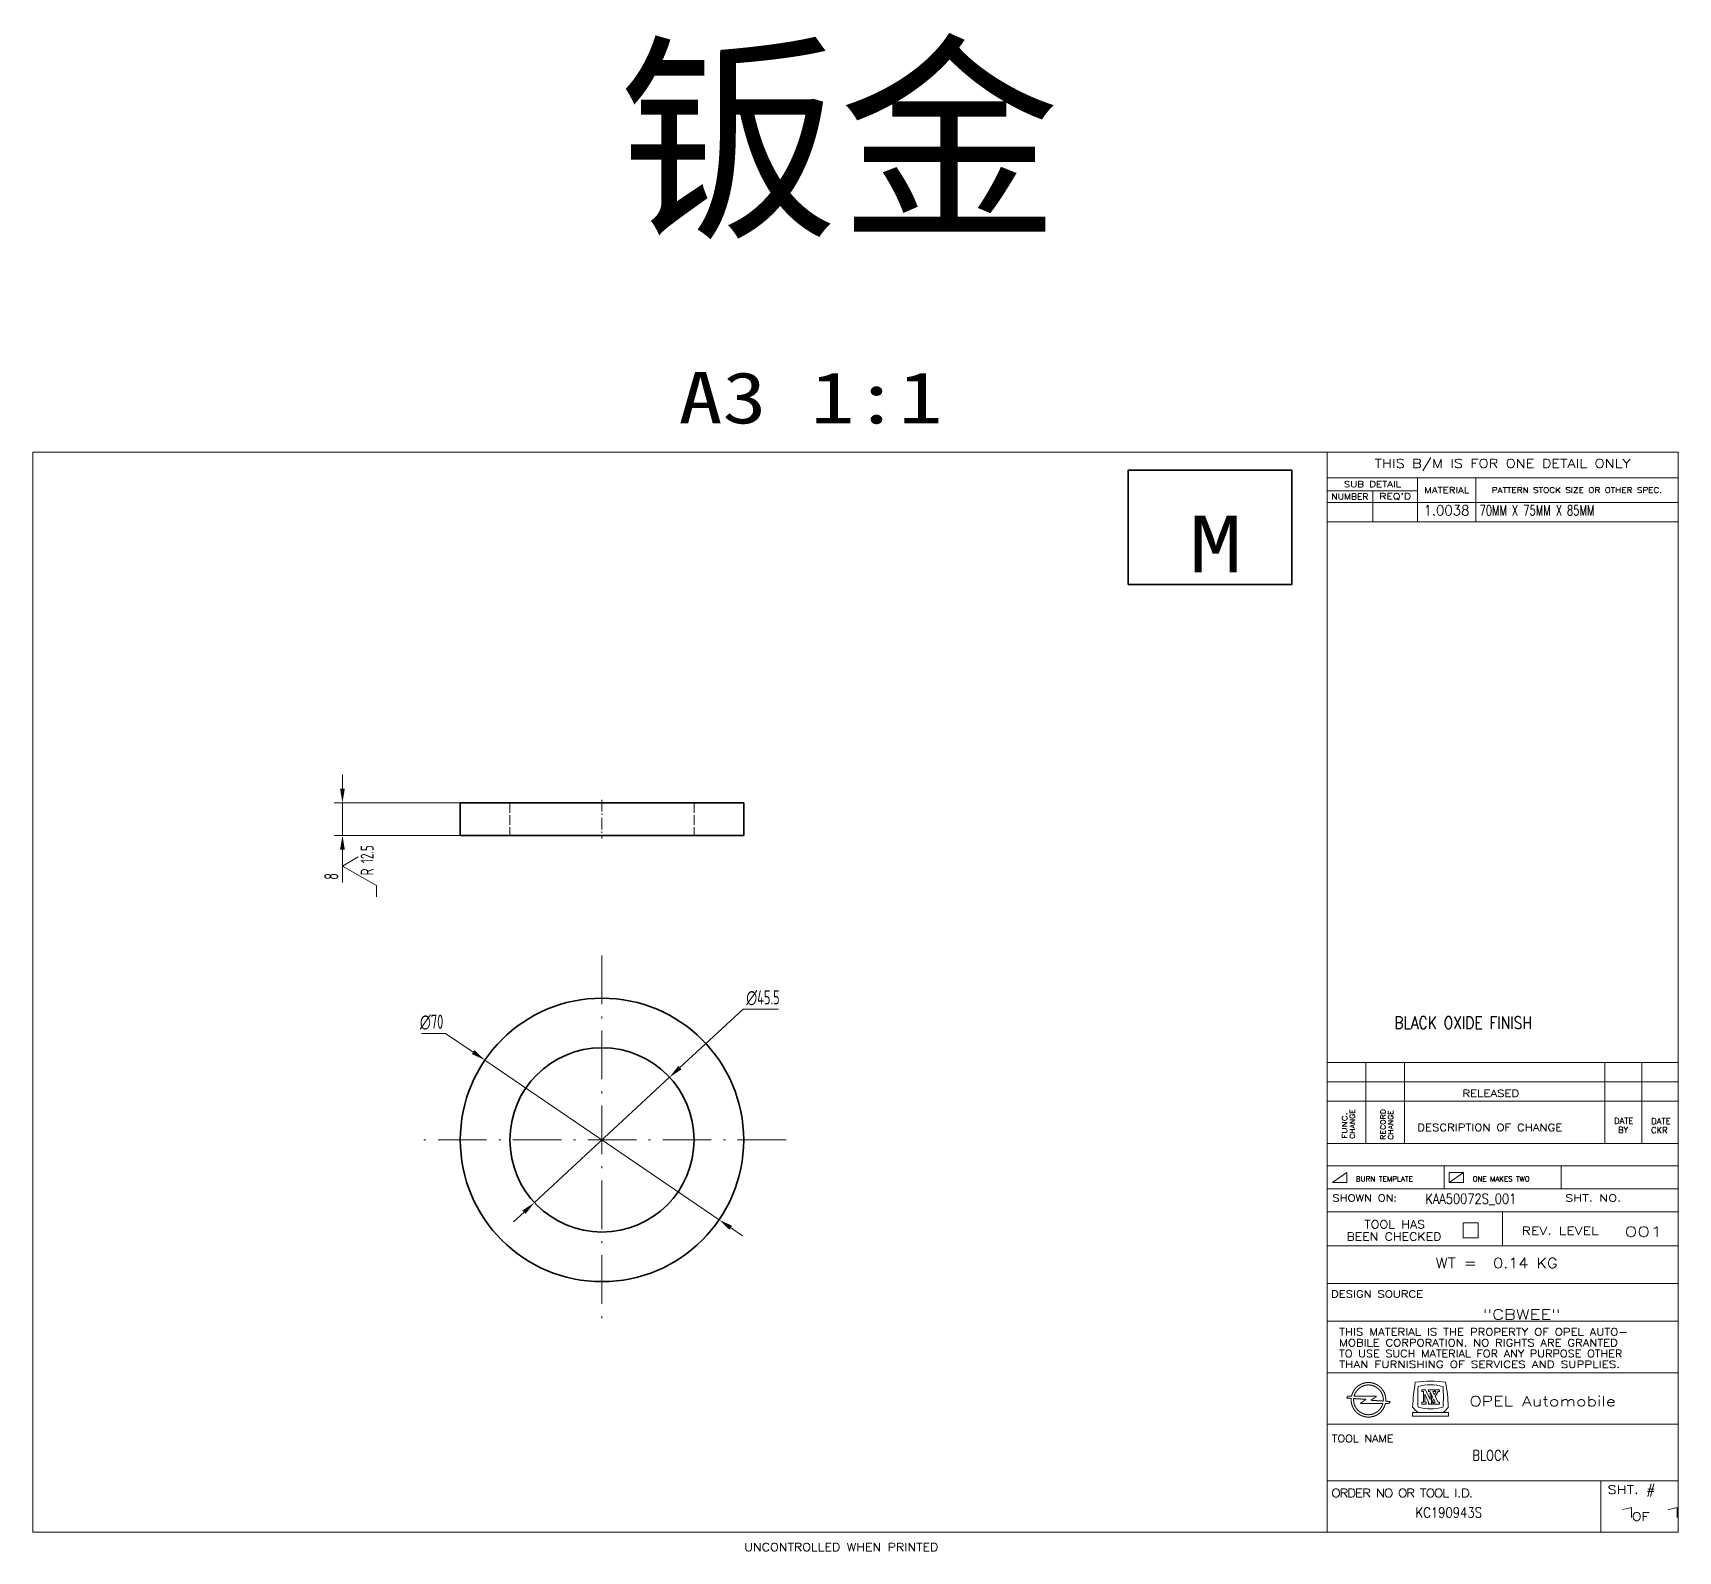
# Model space of a CAD drawing. Header units: inches. Extents: x 8574 to 12968, y 11160 to 11554.
# Drawn here: x 12561.4 to 12967.8, y 11161.5 to 11536.3 of the extents above; entities that cross this region are included whole.
import ezdxf

# ---------------------------------------------------------------- set-up
doc = ezdxf.new("R2010")
doc.units = ezdxf.units.IN
doc.header["$MEASUREMENT"] = 0
for name, pattern in [('AM_ISO02W050', [7.5, 6, -1.5]), ('AM_ISO08W050', [18, 12, -1.5, 3, -1.5]), ('DASHDOT', [18.5, 12, -3, 0.5, -3]), ('DASHED', [15, 12, -3])]:
    doc.linetypes.add(name, pattern=pattern)
for name, color, linetype, lineweight in [('123', 1, 'Continuous', 18), ('AM_7', 4, 'AM_ISO08W050', 25), ('AM_HID', 7, 'AM_ISO02W050', 25), ('AM_VIS', 1, 'Continuous', 50), ('尺寸', 3, 'Continuous', 20), ('文字', 3, 'Continuous', 25), ('标注', 3, 'Continuous', 20)]:
    doc.layers.add(name, color=color, linetype=linetype, lineweight=lineweight)
doc.layers.add('254', color=7, linetype='Continuous', true_color=0xffffff)
doc.styles.add('blockfont', font='simplex.shx')
doc.styles.add('hztxt', font='ISOCP.SHX', dxfattribs={"width": 0.707, "bigfont": 'hztxt.shx'})
doc.styles.add('leroy', font='simplex.shx')
doc.dimstyles.new('cbwee1-1$0', dxfattribs={"dimtxt": 3.5, "dimasz": 3.5, "dimexe": 2, "dimexo": 0, "dimgap": 1, "dimtad": 1, "dimdsep": 46, "dimtxsty": 'hztxt', "dimcen": 0, "dimclrd": 256, "dimclre": 256, "dimclrt": 256, "dimazin": 2, "dimtp": 0.1, "dimtm": 0.1, "dimtfac": 0.71, "dimtmove": 0, "dimatfit": 3, "dimfxl": 0, "dimlwd": 20, "dimlwe": 20, "dimarcsym": 0})
doc.dimstyles.new('cbwee1-1$3', dxfattribs={"dimtxt": 3.5, "dimasz": 3.5, "dimexe": 2, "dimexo": 0, "dimgap": 1, "dimtad": 1, "dimtih": 1, "dimtoh": 1, "dimdsep": 46, "dimtxsty": 'hztxt', "dimcen": 0, "dimclrd": 256, "dimclre": 256, "dimclrt": 256, "dimazin": 2, "dimtp": 0.1, "dimtm": 0.1, "dimtfac": 0.71, "dimtmove": 0, "dimatfit": 3, "dimfxl": 0, "dimlwd": 20, "dimlwe": 20, "dimarcsym": 0})

# ---------------------------------------------------------------- blocks, each defined once
blk = doc.blocks.new('sfsdt4654yuej')
at = {"layer": '254', "color": 4, "linetype": 'Continuous', "lineweight": 13, "char_height": 1.7747, "attachment_point": 7, "line_spacing_factor": 0.903614, "style": 'blockfont'}
for s, insert in [('\\W1.1929;THIS MATERIAL IS THE PROPERTY OF OPEL AUTO-', (6070.56, 3525.15)), ('\\W1.1861;MOBILE CORPORATION. NO RIGHTS ARE GRANTED', (6070.56, 3522.47)), ('\\W1.1469;TO USE SUCH MATERIAL FOR ANY PURPOSE OTHER', (6070.56, 3519.81)), ('\\W1.2217;THAN FURNISHING OF SERVICES AND SUPPLIES.', (6070.56, 3517.13))]:
    blk.add_mtext(s, dxfattribs=dict(at, insert=insert))
blk = doc.blocks.new('qewe345467juynj')
at = {"layer": '254', "color": 4, "linetype": 'Continuous', "lineweight": 13}
for p, q in [((6091.03, 3511.72), (6091.92, 3511.72)), ((6091.03, 3511.72), (6091.03, 3511.28)), ((6091.03, 3511.28), (6091.39, 3511.28)), ((6091.39, 3508.66), (6091.39, 3511.28)), ((6091.92, 3511.72), (6093.01, 3509.31)), ((6092.65, 3511.72), (6094.01, 3511.72)), ((6092.65, 3511.72), (6092.65, 3511.28)), ((6092.65, 3511.28), (6092.99, 3511.28)), ((6092.99, 3511.28), (6093.38, 3510.54)), ((6093.01, 3509.31), (6093.01, 3511.24)), ((6093.72, 3511.2), (6093.72, 3511.28)), ((6093.72, 3511.28), (6094.01, 3511.28)), ((6093.72, 3511.2), (6094.08, 3510.53)), ((6094.01, 3511.72), (6094.01, 3511.28)), ((6094.46, 3511.2), (6094.08, 3510.53)), ((6094.18, 3511.72), (6094.18, 3511.28)), ((6094.18, 3511.72), (6095.34, 3511.72)), ((6094.18, 3511.28), (6094.46, 3511.28)), ((6095, 3511.28), (6094.31, 3510.09)), ((6094.46, 3511.2), (6094.46, 3511.28)), ((6095, 3511.28), (6095.34, 3511.28)), ((6095.34, 3511.72), (6095.34, 3511.28)), ((6091.39, 3508.66), (6091.03, 3508.66)), ((6091.03, 3508.66), (6091.03, 3508.22)), ((6091.03, 3508.22), (6092.1, 3508.22)), ((6091.73, 3510.67), (6092.65, 3508.65)), ((6091.73, 3508.66), (6091.73, 3510.67)), ((6092.1, 3508.66), (6091.73, 3508.66)), ((6092.1, 3508.22), (6092.1, 3508.66)), ((6092.65, 3508.65), (6092.84, 3508.22)), ((6092.65, 3508.65), (6092.65, 3508.22)), ((6092.65, 3508.22), (6093.81, 3508.22)), ((6092.84, 3508.22), (6093.38, 3508.22)), ((6093.38, 3510.54), (6093.72, 3509.89)), ((6093.38, 3509.29), (6093.38, 3510.54)), ((6093.72, 3509.89), (6093.38, 3509.29)), ((6093.38, 3508.22), (6093.38, 3509.29)), ((6093.95, 3509.46), (6093.53, 3508.74)), ((6093.53, 3508.66), (6093.53, 3508.74)), ((6093.53, 3508.66), (6093.81, 3508.66)), ((6093.81, 3508.66), (6093.81, 3508.22)), ((6093.95, 3509.46), (6094.32, 3508.75)), ((6094.01, 3508.66), (6094.01, 3508.22)), ((6094.01, 3508.66), (6094.32, 3508.66)), ((6094.01, 3508.22), (6095.34, 3508.22)), ((6094.31, 3510.09), (6095.06, 3508.66)), ((6094.32, 3508.66), (6094.32, 3508.75)), ((6095.06, 3508.66), (6095.34, 3508.66)), ((6095.34, 3508.66), (6095.34, 3508.22)), ((6088.72, 3505.25), (6088.72, 3506.16)), ((6088.72, 3506.16), (6097.54, 3506.16)), ((6088.72, 3505.25), (6097.54, 3505.25)), ((6097.54, 3505.25), (6097.54, 3506.16))]:
    blk.add_line(p, q, dxfattribs=at)
for centre, major_axis, start_param, end_param in [((6121.66, 3505.16), (0, 40.74), 1.362215, 1.513648), ((6093.13, 3473.45), (0, 40.41), 6.168449, 6.397922), ((6115.47, 3510.01), (0, 31.49), 1.490581, 1.651011), ((6093.13, 3496.19), (0, 16.78), 6.054099, 6.512271), ((6071.61, 3510.01), (0, 30.49), 4.629531, 4.795247), ((6065.45, 3505.3), (0, 39.67), 4.767492, 4.923017), ((6092.1, 3510.95), (0, 5.42), 2.26349, 2.654149), ((6093.13, 3523.73), (0, 16.69), 2.911206, 3.37198), ((6094.21, 3510.87), (0, 5.33), 3.625513, 4.023219)]:
    blk.add_ellipse(centre, major_axis=major_axis, ratio=0.81, start_param=start_param, end_param=end_param, dxfattribs=at)
for points, knots in [([(6073.67, 3510.35), (6073.74, 3510.58), (6073.82, 3510.81), (6073.92, 3511.05), (6074.05, 3511.3), (6074.19, 3511.53), (6074.34, 3511.76), (6074.5, 3511.97), (6074.67, 3512.17)], [0, 0, 0.111378, 0.230664, 0.355972, 0.485263, 0.616424, 0.747323, 0.875856, 1, 1]), ([(6076.67, 3512.76), (6076.38, 3512.64), (6076.09, 3512.5), (6075.82, 3512.34), (6075.56, 3512.15), (6075.32, 3511.95), (6075.09, 3511.72), (6074.89, 3511.48), (6074.71, 3511.23), (6074.56, 3510.96)], [0, 0, 0.11099, 0.222376, 0.334052, 0.445852, 0.557577, 0.669022, 0.779997, 0.890351, 1, 1]), ([(6074.67, 3512.17), (6074.92, 3512.41), (6075.17, 3512.63), (6075.45, 3512.83), (6075.73, 3513), (6076.02, 3513.15), (6076.32, 3513.28), (6076.63, 3513.38), (6076.95, 3513.45), (6077.27, 3513.51), (6077.6, 3513.54), (6077.93, 3513.54), (6078.26, 3513.52), (6078.59, 3513.47), (6078.92, 3513.39), (6079.25, 3513.29)], [0, 0, 0.068755, 0.136595, 0.203684, 0.270176, 0.336212, 0.401927, 0.46745, 0.532903, 0.598412, 0.6641, 0.730096, 0.796536, 0.863562, 0.931328, 1, 1]), ([(6078.75, 3512.81), (6078.46, 3512.88), (6078.16, 3512.92), (6077.85, 3512.94), (6077.55, 3512.93), (6077.25, 3512.9), (6076.96, 3512.84), (6076.67, 3512.76)], [0, 0, 0.143949, 0.287722, 0.431217, 0.574309, 0.716867, 0.858784, 1, 1]), ([(6081.31, 3510.37), (6081.2, 3510.66), (6081.07, 3510.93), (6080.92, 3511.2), (6080.75, 3511.45), (6080.55, 3511.69), (6080.34, 3511.91), (6080.1, 3512.11), (6079.86, 3512.3), (6079.6, 3512.46), (6079.33, 3512.6), (6079.04, 3512.72), (6078.75, 3512.81)], [0, 0, 0.082426, 0.165172, 0.248273, 0.331704, 0.415396, 0.499247, 0.583142, 0.666965, 0.750615, 0.834015, 0.917134, 1, 1]), ([(6079.25, 3513.29), (6079.54, 3513.17), (6079.83, 3513.03), (6080.11, 3512.87), (6080.37, 3512.68), (6080.62, 3512.48), (6080.86, 3512.26), (6081.07, 3512.02), (6081.27, 3511.76), (6081.45, 3511.5), (6081.61, 3511.22), (6081.75, 3510.93), (6081.86, 3510.62)], [0, 0, 0.08295, 0.16603, 0.24927, 0.332668, 0.416191, 0.499787, 0.583395, 0.666954, 0.750414, 0.833739, 0.916924, 1, 1]), ([(6072.88, 3509.66), (6072.75, 3509.66), (6072.65, 3509.67), (6072.57, 3509.68), (6072.52, 3509.7), (6072.49, 3509.71), (6072.47, 3509.74), (6072.48, 3509.78), (6072.5, 3509.82), (6072.53, 3509.88), (6072.58, 3509.95)], [0, 0, 0.191055, 0.343107, 0.459006, 0.542332, 0.59915, 0.643151, 0.695954, 0.770642, 0.871504, 1, 1]), ([(6072.58, 3509.95), (6072.63, 3510.01), (6072.67, 3510.07), (6072.71, 3510.12), (6072.74, 3510.15), (6072.76, 3510.17)], [0, 0, 0.269143, 0.520022, 0.73619, 0.901343, 1, 1]), ([(6072.76, 3510.17), (6072.79, 3510.18), (6072.85, 3510.18), (6072.92, 3510.19), (6073.01, 3510.19), (6073.11, 3510.19), (6073.23, 3510.2)], [0, 0, 0.061091, 0.176811, 0.338125, 0.535506, 0.759343, 1, 1]), ([(6073.39, 3509.62), (6073.34, 3509.63), (6073.27, 3509.63), (6073.18, 3509.64), (6073.08, 3509.65), (6072.98, 3509.65), (6072.88, 3509.66)], [0, 0, 0.099968, 0.239556, 0.409066, 0.598787, 0.799003, 1, 1]), ([(6073.23, 3510.2), (6073.64, 3510.2), (6073.67, 3510.35)], [0, 0, 0.716642, 1, 1]), ([(6073.39, 3509.62), (6073.53, 3509.61), (6073.54, 3509.13)], [0, 0, 0.230846, 1, 1]), ([(6073.62, 3508.4), (6073.59, 3508.54), (6073.57, 3508.71), (6073.56, 3508.91), (6073.54, 3509.13)], [0, 0, 0.196985, 0.426021, 0.692099, 1, 1]), ([(6077.46, 3505), (6077.11, 3505.05), (6076.77, 3505.12), (6076.44, 3505.22), (6076.12, 3505.34), (6075.81, 3505.49), (6075.52, 3505.66), (6075.25, 3505.85), (6074.98, 3506.06), (6074.74, 3506.29), (6074.52, 3506.55), (6074.31, 3506.82), (6074.13, 3507.1), (6073.96, 3507.41), (6073.82, 3507.72), (6073.71, 3508.06), (6073.62, 3508.4)], [0, 0, 0.064169, 0.127503, 0.190172, 0.252329, 0.314107, 0.37563, 0.437008, 0.498344, 0.559738, 0.621286, 0.68309, 0.745255, 0.807895, 0.871136, 0.935119, 1, 1]), ([(6074.15, 3509.57), (6074.14, 3509.55), (6074.14, 3509.51), (6074.14, 3509.45), (6074.14, 3509.37), (6074.14, 3509.28), (6074.14, 3509.19), (6074.15, 3509.09), (6074.15, 3508.99), (6074.16, 3508.89), (6074.17, 3508.8), (6074.18, 3508.72), (6074.19, 3508.65)], [0, 0, 0.022134, 0.067885, 0.133978, 0.21659, 0.311809, 0.415695, 0.5243, 0.633672, 0.739861, 0.838926, 0.926936, 1, 1]), ([(6077.15, 3509.39), (6077.13, 3509.39), (6077.07, 3509.39), (6077, 3509.4), (6076.9, 3509.41), (6076.79, 3509.41), (6076.66, 3509.42), (6076.52, 3509.43), (6076.21, 3509.45), (6075.87, 3509.47), (6075.52, 3509.49), (6075.17, 3509.51), (6074.85, 3509.53), (6074.71, 3509.54), (6074.57, 3509.55), (6074.45, 3509.55), (6074.35, 3509.56), (6074.27, 3509.56), (6074.2, 3509.57), (6074.16, 3509.57), (6074.15, 3509.57)], [0, 0, 0.009598, 0.027188, 0.052061, 0.083504, 0.120807, 0.163256, 0.210138, 0.314356, 0.42776, 0.544649, 0.659324, 0.766085, 0.814716, 0.85923, 0.898916, 0.933061, 0.960953, 0.981879, 0.995129, 1, 1]), ([(6074.19, 3508.65), (6074.25, 3508.37), (6074.33, 3508.09), (6074.44, 3507.81), (6074.57, 3507.55), (6074.72, 3507.3), (6074.89, 3507.05), (6075.07, 3506.83), (6075.27, 3506.62), (6075.49, 3506.43)], [0, 0, 0.11021, 0.221366, 0.33321, 0.445425, 0.557661, 0.669558, 0.780773, 0.890999, 1, 1]), ([(6074.27, 3510.27), (6074.26, 3510.2), (6076.99, 3510.19)], [0, 0, 0.027534, 1, 1]), ([(6074.56, 3510.96), (6074.49, 3510.83), (6074.44, 3510.7), (6074.38, 3510.58), (6074.34, 3510.46), (6074.3, 3510.36), (6074.27, 3510.27)], [0, 0, 0.18649, 0.374795, 0.557596, 0.727567, 0.877421, 1, 1]), ([(6075.87, 3508.4), (6075.88, 3508.41), (6075.9, 3508.44), (6075.93, 3508.47), (6075.99, 3508.52), (6076.06, 3508.57), (6076.15, 3508.64), (6076.26, 3508.72), (6076.39, 3508.81), (6076.54, 3508.91)], [0, 0, 0.019146, 0.057134, 0.116724, 0.199396, 0.306377, 0.438817, 0.597835, 0.784531, 1, 1]), ([(6078.62, 3508.34), (6077.99, 3508.35), (6077.46, 3508.35), (6077.03, 3508.35), (6076.84, 3508.35), (6076.68, 3508.35), (6076.54, 3508.35), (6076.41, 3508.36), (6076.3, 3508.36), (6076.21, 3508.36), (6076.13, 3508.36), (6076.06, 3508.36), (6076.01, 3508.37), (6075.97, 3508.37), (6075.93, 3508.37), (6075.91, 3508.38), (6075.89, 3508.38), (6075.88, 3508.39), (6075.87, 3508.39), (6075.87, 3508.4)], [0, 0, 0.229373, 0.42074, 0.577523, 0.644015, 0.703144, 0.755338, 0.801026, 0.840635, 0.874594, 0.903333, 0.92728, 0.946867, 0.962526, 0.974697, 0.983822, 0.990363, 0.994821, 0.997785, 1, 1]), ([(6076.54, 3508.91), (6076.7, 3509.02), (6076.83, 3509.12), (6076.94, 3509.2), (6077.03, 3509.27), (6077.1, 3509.32), (6077.14, 3509.35), (6077.16, 3509.38), (6077.15, 3509.39)], [0, 0, 0.249101, 0.460974, 0.636325, 0.775874, 0.880374, 0.950669, 0.988029, 1, 1]), ([(6076.99, 3510.19), (6077.62, 3510.19), (6078.14, 3510.19), (6078.57, 3510.18), (6078.75, 3510.18), (6078.91, 3510.18), (6079.05, 3510.18), (6079.18, 3510.18), (6079.29, 3510.18), (6079.38, 3510.18), (6079.46, 3510.17), (6079.53, 3510.17), (6079.58, 3510.17), (6079.63, 3510.17), (6079.66, 3510.16), (6079.69, 3510.16), (6079.71, 3510.15), (6079.72, 3510.15), (6079.73, 3510.14), (6079.73, 3510.14), (6079.74, 3510.13), (6079.74, 3510.13)], [0, 0, 0.22615, 0.415033, 0.570013, 0.635842, 0.694457, 0.74628, 0.791731, 0.831231, 0.865202, 0.894065, 0.918244, 0.938161, 0.954242, 0.966916, 0.976619, 0.983799, 0.988929, 0.992535, 0.995218, 0.99758, 1, 1]), ([(6078.33, 3505.63), (6078.64, 3505.69), (6078.94, 3505.78), (6079.23, 3505.89), (6079.51, 3506.03), (6079.78, 3506.18), (6080.03, 3506.36), (6080.27, 3506.56), (6080.49, 3506.78), (6080.69, 3507.01), (6080.87, 3507.26), (6081.03, 3507.52), (6081.17, 3507.8), (6081.29, 3508.09)], [0, 0, 0.077903, 0.15537, 0.232531, 0.309478, 0.386275, 0.462964, 0.539574, 0.616133, 0.692673, 0.769241, 0.84591, 0.922782, 1, 1]), ([(6079.07, 3509.61), (6078.93, 3509.52), (6078.81, 3509.43), (6078.71, 3509.36), (6078.63, 3509.31), (6078.57, 3509.26), (6078.52, 3509.23), (6078.49, 3509.2), (6078.47, 3509.18), (6078.46, 3509.17), (6078.46, 3509.16), (6078.47, 3509.15), (6078.49, 3509.15), (6078.51, 3509.15)], [0, 0, 0.209815, 0.387203, 0.53455, 0.654247, 0.74869, 0.820301, 0.871555, 0.90509, 0.924167, 0.935232, 0.949789, 0.971663, 1, 1]), ([(6078.51, 3509.15), (6078.54, 3509.14), (6078.6, 3509.14), (6078.8, 3509.13), (6079.08, 3509.11), (6079.42, 3509.09), (6079.82, 3509.06), (6080.02, 3509.05)], [0, 0, 0.02091, 0.060553, 0.189727, 0.3749, 0.603451, 0.862758, 1, 1]), ([(6081.35, 3508.32), (6081.34, 3508.32), (6081.3, 3508.32), (6081.23, 3508.32), (6081.14, 3508.32), (6081.02, 3508.33), (6080.88, 3508.33), (6080.73, 3508.33), (6080.55, 3508.33), (6080.35, 3508.34), (6080.14, 3508.34), (6079.92, 3508.34), (6079.43, 3508.34), (6078.9, 3508.34), (6078.62, 3508.34)], [0, 0, 0.005258, 0.020502, 0.045257, 0.079015, 0.121264, 0.171495, 0.229194, 0.293848, 0.364947, 0.441976, 0.524423, 0.703524, 0.898148, 1, 1]), ([(6079.74, 3510.13), (6079.74, 3510.11), (6079.72, 3510.09), (6079.7, 3510.06), (6079.66, 3510.03), (6079.61, 3509.99), (6079.54, 3509.94), (6079.45, 3509.88), (6079.35, 3509.8), (6079.22, 3509.71), (6079.07, 3509.61)], [0, 0, 0.018365, 0.046816, 0.089459, 0.149197, 0.228535, 0.329827, 0.455365, 0.607411, 0.78821, 1, 1]), ([(6081.92, 3508.09), (6081.8, 3507.75), (6081.66, 3507.43), (6081.5, 3507.11), (6081.31, 3506.82), (6081.09, 3506.54), (6080.86, 3506.28), (6080.6, 3506.03), (6080.32, 3505.81), (6080.03, 3505.61), (6079.72, 3505.44)], [0, 0, 0.10035, 0.200408, 0.300289, 0.400076, 0.499828, 0.599595, 0.699424, 0.799376, 0.89953, 1, 1]), ([(6080.02, 3509.05), (6080.21, 3509.03), (6080.57, 3509.01), (6080.88, 3508.99), (6081.14, 3508.97), (6081.32, 3508.96), (6081.39, 3508.96), (6081.43, 3508.95), (6081.44, 3508.95)], [0, 0, 0.133506, 0.384088, 0.604663, 0.785508, 0.9169, 0.961013, 0.989119, 1, 1]), ([(6081.29, 3508.09), (6081.31, 3508.17), (6081.33, 3508.24), (6081.35, 3508.29), (6081.35, 3508.32)], [0, 0, 0.35945, 0.667691, 0.892031, 1, 1]), ([(6081.48, 3509.07), (6081.49, 3509.18), (6081.49, 3509.3), (6081.48, 3509.44), (6081.47, 3509.59), (6081.45, 3509.75), (6081.42, 3509.91), (6081.39, 3510.07), (6081.35, 3510.23), (6081.31, 3510.37)], [0, 0, 0.077068, 0.169919, 0.275614, 0.391015, 0.512892, 0.637985, 0.763026, 0.884765, 1, 1]), ([(6081.44, 3508.95), (6081.45, 3508.96), (6081.46, 3508.99), (6081.47, 3509.03), (6081.48, 3509.07)], [0, 0, 0.095053, 0.309113, 0.62069, 1, 1]), ([(6081.86, 3510.62), (6081.92, 3510.45), (6081.96, 3510.28), (6082, 3510.13), (6082.02, 3509.97), (6082.04, 3509.8), (6082.06, 3509.62), (6082.07, 3509.42)], [0, 0, 0.150667, 0.287747, 0.41777, 0.547377, 0.683237, 0.83195, 1, 1]), ([(6081.92, 3508.09), (6081.99, 3508.32), (6082.86, 3508.35), (6083.01, 3508.55)], [0, 0, 0.179528, 0.822363, 1, 1]), ([(6082.07, 3509.42), (6082.08, 3508.93), (6082.25, 3508.91)], [0, 0, 0.741727, 1, 1]), ([(6082.25, 3508.91), (6082.32, 3508.9), (6082.42, 3508.9), (6082.52, 3508.89), (6082.64, 3508.88), (6082.75, 3508.88)], [0, 0, 0.140529, 0.32758, 0.544374, 0.77411, 1, 1]), ([(6082.75, 3508.88), (6082.88, 3508.87), (6082.97, 3508.86), (6083.05, 3508.85), (6083.1, 3508.83), (6083.13, 3508.82), (6083.15, 3508.8), (6083.15, 3508.77)], [0, 0, 0.281802, 0.503225, 0.671086, 0.792901, 0.878047, 0.940507, 1, 1]), ([(6083.15, 3508.77), (6083.15, 3508.75), (6083.13, 3508.72), (6083.09, 3508.67), (6083.05, 3508.61), (6083.01, 3508.55)], [0, 0, 0.078782, 0.234052, 0.450313, 0.711148, 1, 1]), ([(6075.49, 3506.43), (6075.74, 3506.24), (6076.01, 3506.08), (6076.28, 3505.94), (6076.56, 3505.82), (6076.84, 3505.73), (6077.14, 3505.66), (6077.43, 3505.61), (6077.73, 3505.59), (6078.03, 3505.6), (6078.33, 3505.63)], [0, 0, 0.103605, 0.205747, 0.306667, 0.406608, 0.505813, 0.604534, 0.70303, 0.801576, 0.900462, 1, 1]), ([(6079.72, 3505.44), (6079.42, 3505.31), (6079.1, 3505.19), (6078.78, 3505.11), (6078.45, 3505.04), (6078.11, 3505), (6077.78, 3504.99), (6077.46, 3505)], [0, 0, 0.141241, 0.28464, 0.429265, 0.574114, 0.718167, 0.860433, 1, 1])]:
    blk.add_open_spline(points, degree=1, knots=knots, dxfattribs=at)
at = {"layer": '254', "color": 4, "linetype": 'Continuous', "lineweight": 13, "insert": (6102.77, 3507.67), "char_height": 2.5, "attachment_point": 7, "line_spacing_factor": 0.903614, "style": 'blockfont'}
blk.add_mtext('\\W1.2721;OPEL Automobile', dxfattribs=at)
blk = doc.blocks.new('lingjiantuA4-1')
at = {"layer": '254', "color": 5, "linetype": 'Continuous', "lineweight": 18}
for p, q in [((3852.88, 11893.1), (4259.25, 11893.1)), ((3852.88, 11626.4), (3852.88, 11893.1)), ((4172.6, 11626.4), (4172.6, 11893.1)), ((4259.25, 11893.1), (4259.25, 11626.4)), ((4172.6, 11886.83), (4172.6, 11861.43)), ((4172.59, 11742.38), (4259.25, 11742.38)), ((4182.12, 11722.33), (4182.12, 11742.38)), ((4191.64, 11722.33), (4191.64, 11742.38)), ((4241.15, 11722.33), (4241.15, 11742.38)), ((4250.28, 11722.33), (4250.28, 11742.38)), ((4172.59, 11737.62), (4259.25, 11737.62)), ((4172.59, 11732.86), (4259.25, 11732.86)), ((4172.57, 11722.33), (4259.25, 11722.33)), ((4172.57, 11716.84), (4259.23, 11716.84)), ((4201.46, 11716.84), (4201.46, 11711.16)), ((4230.36, 11716.84), (4230.36, 11711.16)), ((4177.4, 11715.24), (4173.85, 11712.76)), ((4173.85, 11712.76), (4177.4, 11712.76)), ((4177.4, 11712.76), (4177.4, 11715.24)), ((4206.28, 11715.24), (4202.74, 11715.24)), ((4202.74, 11715.24), (4202.74, 11712.76)), ((4206.28, 11715.24), (4202.74, 11712.76)), ((4206.28, 11712.76), (4206.28, 11715.24)), ((4172.57, 11711.16), (4259.25, 11711.16)), ((4172.57, 11705.49), (4259.25, 11705.49)), ((4206.14, 11702.76), (4206.14, 11699.04)), ((4209.88, 11702.76), (4206.14, 11702.76)), ((4209.88, 11702.76), (4209.88, 11699.04)), ((4259.23, 11697.1), (4172.57, 11697.1)), ((4206.14, 11699.04), (4209.88, 11699.04)), ((4259.25, 11687.78), (4172.59, 11687.78)), ((4259.25, 11687.78), (4172.59, 11687.78)), ((4259.25, 11678.47), (4172.59, 11678.47)), ((4259.25, 11665.77), (4172.59, 11665.77)), ((4259.25, 11653.07), (4172.59, 11653.07)), ((4259.25, 11639.1), (4172.59, 11639.1)), ((4240.2, 11639.1), (4240.2, 11626.4)), ((4259.25, 11626.4), (3852.88, 11626.4))]:
    blk.add_line(p, q, dxfattribs=at)
at = {"layer": '254', "color": 7, "linetype": 'Continuous', "lineweight": 18}
for p, q in [((4172.6, 11893.1), (4183.81, 11893.1)), ((4183.81, 11893.1), (4194.9, 11893.1)), ((4194.9, 11893.1), (4209.27, 11893.1)), ((4209.27, 11893.1), (4259.25, 11893.1)), ((4172.6, 11886.75), (4183.81, 11886.75)), ((4183.81, 11886.75), (4194.9, 11886.75)), ((4194.9, 11886.75), (4209.27, 11886.75)), ((4194.9, 11886.75), (4194.9, 11883.57)), ((4209.27, 11886.75), (4259.25, 11886.75)), ((4209.27, 11886.75), (4209.27, 11883.57)), ((4172.6, 11883.57), (4183.81, 11883.57)), ((4183.81, 11883.57), (4194.9, 11883.57)), ((4183.81, 11883.57), (4183.81, 11880.66)), ((4194.9, 11883.57), (4194.9, 11880.66)), ((4209.27, 11883.57), (4209.27, 11880.66))]:
    blk.add_line(p, q, dxfattribs=at)
at = {"layer": '254', "color": 172, "linetype": 'Continuous', "lineweight": 18}
blk.add_line((4215.91, 11705.49), (4215.9, 11697.1), dxfattribs=at)
at = {"layer": '尺寸', "color": 2}
for name in ['sfsdt4654yuej', 'qewe345467juynj']:
    blk.add_blockref(name, (-1895.04, 8149.81), dxfattribs=at)
at = {"layer": '254', "color": 4, "linetype": 'Continuous', "lineweight": 13, "line_spacing_factor": 0.903614, "style": 'blockfont'}
for s, insert, char_height, attachment_point in [('\\W1.2129;THIS B/M IS FOR ONE DETAIL ONLY', (4215.92, 11889.93), 2.1779, 5), ('\\W1.1081;NUMBER', (4178.2, 11882.12), 1.4923, 5), ('\\W1.2440;SUB DETAIL', (4183.75, 11885.16), 1.4923, 5), ("\\W1.3202;REQ'D", (4189.36, 11882.12), 1.4923, 5), ('\\W1.2383;MATERIAL', (4202.09, 11883.71), 1.4923, 5), ('\\W1.1891;PATTERN STOCK SIZE OR OTHER SPEC.', (4234.26, 11883.71), 1.3444, 5), ('\\W1.1973;RELEASED', (4205.98, 11733.86), 1.7747, 7), ('\\W1.0198;DATE', (4243.41, 11727.21), 1.4923, 7), ('\\W1.0198;DATE', (4252.6, 11727.16), 1.4923, 7), ('\\W1.1952;DESCRIPTION OF CHANGE', (4194.82, 11725.45), 1.7747, 7), ('\\W1.0020; BY', (4243.41, 11724.97), 1.4923, 7), ('\\W1.0020;CKR', (4252.6, 11724.92), 1.4923, 7), ('\\W1.0546;BURN TEMPLATE', (4179.64, 11713.01), 1.2369, 7), ('\\W1.0228;ONE MAKES TWO', (4208.53, 11713.01), 1.2369, 7), ('\\W1.1644;SHOWN ON:', (4173.89, 11708.02), 1.7747, 7), ('\\W1.3392;SHT. NO.', (4231.36, 11708.01), 1.7478, 7), ('\\W1.1491;BEEN CHECKED', (4177.33, 11698.39), 1.9763, 7), ('\\W1.1590;TOOL HAS', (4181.75, 11701.42), 1.9763, 7), ('\\W1.2864;REV. LEVEL', (4220.62, 11699.85), 1.9763, 7), ('\\W1.1860;DESIGN SOURCE', (4173.54, 11684.33), 1.7747, 7), ('\\W1.1384;TOOL NAME', (4173.71, 11648.63), 1.7747, 7), ('\\W1.2362;\\Q360.0;\\T0.81;ORDER NO OR TOOL I.D.', (4173.56, 11635.04), 2.032, 7), ('\\W1.2999;SHT. #', (4241.82, 11635.21), 2.0301, 7), ('\\W1.2469;OF', (4247.83, 11629.23), 2.0301, 7), ('\\W1.1578;UNCONTROLLED WHEN PRINTED', (4028.59, 11621.72), 1.9763, 7)]:
    blk.add_mtext(s, dxfattribs=dict(at, insert=insert, char_height=char_height, attachment_point=attachment_point))
at = {"layer": '254', "color": 4, "linetype": 'Continuous', "lineweight": 13, "char_height": 1.2369, "attachment_point": 7, "rotation": 90, "line_spacing_factor": 0.903614, "style": 'blockfont'}
for s, insert in [('\\W1.3202;FUNC.', (4177.5, 11723.53)), ('\\W1.1173;CHANGE', (4179.4, 11723.53)), ('\\W1.1457;RECORD', (4186.97, 11723.29)), ('\\W1.1173;CHANGE', (4188.88, 11723.29))]:
    blk.add_mtext(s, dxfattribs=dict(at, insert=insert))
blk = doc.blocks.new('OB-A4')
at = {"layer": '尺寸', "color": 237}
blk.add_lwpolyline([(0, 0.66), (406.37, 0.66), (406.37, -266.05), (0, -266.05)], close=True, dxfattribs=at)
blk = doc.blocks.new('A$C6A10694E')
at = {"color": 7, "lineweight": 35}
blk.add_lwpolyline([(-40.43, 0), (-40.43, 28.21), (0, 28.21), (0, 0)], close=True, dxfattribs=at)
at = {"layer": '254', "color": 7, "linetype": 'Continuous', "lineweight": 13, "insert": (-25.32, 3), "char_height": 14, "attachment_point": 7, "line_spacing_factor": 0.903614, "style": 'leroy'}
blk.add_mtext('{\\fMonospac821 BT|b0|i0|c0|p49;\\W1.1;M}', dxfattribs=at)
blk = doc.blocks.new('*D213')
at = {"layer": 'Defpoints', "color": 0, "ltscale": 0.5}
for p in [(12637.9, 11346.19), (12667.01, 11346.19), (12667.01, 11338.19)]:
    blk.add_point(p, dxfattribs=at)
at = {"layer": '尺寸', "lineweight": 20, "ltscale": 0.5}
for p, q in [((12637.9, 11349.69), (12637.9, 11353.19)), ((12667.01, 11346.19), (12635.9, 11346.19)), ((12637.9, 11346.19), (12637.9, 11338.19)), ((12667.01, 11338.19), (12635.9, 11338.19)), ((12637.9, 11334.69), (12637.9, 11326.55))]:
    blk.add_line(p, q, dxfattribs=at)
at = {"layer": '尺寸', "ltscale": 0.5}
for points in [[(12637.32, 11349.69), (12638.49, 11349.69), (12637.9, 11346.19)], [(12637.32, 11334.69), (12638.49, 11334.69), (12637.9, 11338.19)]]:
    blk.add_solid(points, dxfattribs=at)
at = {"layer": '尺寸', "ltscale": 0.5, "insert": (12635.15, 11328.05), "char_height": 3.5, "attachment_point": 5, "rotation": 90, "style": 'hztxt'}
blk.add_mtext('8', dxfattribs=at)
blk = doc.blocks.new('*D214')
at = {"layer": 'Defpoints', "color": 0, "ltscale": 0.5}
for p in [(12718.69, 11278.45), (12685.33, 11247.52)]:
    blk.add_point(p, dxfattribs=at)
at = {"layer": '尺寸', "lineweight": 20, "ltscale": 0.5}
for p, q in [((12736.88, 11295.31), (12721.26, 11280.83)), ((12745.65, 11295.31), (12736.88, 11295.31)), ((12685.33, 11247.52), (12718.69, 11278.45)), ((12682.76, 11245.14), (12680.19, 11242.76))]:
    blk.add_line(p, q, dxfattribs=at)
at = {"layer": '尺寸', "ltscale": 0.5}
for points in [[(12720.86, 11281.26), (12721.66, 11280.4), (12718.69, 11278.45)], [(12682.36, 11245.57), (12683.16, 11244.71), (12685.33, 11247.52)]]:
    blk.add_solid(points, dxfattribs=at)
at = {"layer": '尺寸', "ltscale": 0.5, "insert": (12741.77, 11298.06), "char_height": 3.5, "attachment_point": 5, "style": 'hztxt'}
blk.add_mtext('∅45.5', dxfattribs=at)
blk = doc.blocks.new('*D215')
at = {"layer": 'Defpoints', "color": 0, "ltscale": 0.5}
for p in [(12673.09, 11282.7), (12730.93, 11243.27)]:
    blk.add_point(p, dxfattribs=at)
at = {"layer": '尺寸', "lineweight": 20, "ltscale": 0.5}
for p, q in [((12657.45, 11289.3), (12663.4, 11289.3)), ((12663.4, 11289.3), (12670.2, 11284.67)), ((12730.93, 11243.27), (12673.09, 11282.7)), ((12733.82, 11241.3), (12736.72, 11239.33))]:
    blk.add_line(p, q, dxfattribs=at)
at = {"layer": '尺寸', "ltscale": 0.5}
for points in [[(12670.53, 11285.15), (12669.87, 11284.19), (12673.09, 11282.7)], [(12734.15, 11241.78), (12733.49, 11240.82), (12730.93, 11243.27)]]:
    blk.add_solid(points, dxfattribs=at)
at = {"layer": '尺寸', "ltscale": 0.5, "insert": (12659.93, 11292.05), "char_height": 3.5, "attachment_point": 5, "style": 'hztxt'}
blk.add_mtext('∅70', dxfattribs=at)
blk = doc.blocks.new('12.5-2')
at = {"layer": '标注'}
for p, q in [((0, 0), (4.9, 2.83)), ((0, 0), (10.5, -6.06)), ((10.5, -6.06), (10.5, -9.56))]:
    blk.add_line(p, q, dxfattribs=at)
at = {"layer": '文字', "style": 'hztxt', "width": 0.707}
blk.add_text('R 12.5', height=4, rotation=90, dxfattribs=at).set_placement((9.61, -2.86))

msp = doc.modelspace()

# ---------------------------------------------------------------- linework, layer by layer
at = {"layer": '254', "color": 7, "linetype": 'Continuous', "lineweight": 18}
for p, q in [((12967.816, 11426.484), (12967.816, 11423.298)), ((12967.816, 11423.298), (12967.816, 11420.394)), ((12881.167, 11420.394), (12892.38, 11420.394)), ((12892.38, 11420.394), (12903.472, 11420.394)), ((12892.38, 11420.394), (12892.38, 11415.644)), ((12903.472, 11420.394), (12917.844, 11420.394)), ((12903.472, 11420.394), (12903.472, 11415.644)), ((12917.844, 11420.394), (12967.816, 11420.394)), ((12917.844, 11420.394), (12917.844, 11415.644)), ((12967.816, 11420.394), (12967.816, 11415.644)), ((12881.167, 11415.644), (12892.38, 11415.644)), ((12892.38, 11415.644), (12903.472, 11415.644)), ((12903.472, 11415.644), (12917.844, 11415.644)), ((12917.844, 11415.644), (12967.816, 11415.644))]:
    msp.add_line(p, q, dxfattribs=at)
at = {"layer": '254', "color": 5, "linetype": 'Continuous', "lineweight": 18}
msp.add_line((12911.31, 11252.492), (12914.845, 11252.492), dxfattribs=at)
at = {"layer": 'AM_7', "linetype": 'DASHDOT', "lineweight": 13, "ltscale": 0.240015}
msp.add_line((12702.01, 11346.985), (12702.01, 11337.385), dxfattribs=at)
at = {"layer": 'AM_7', "linetype": 'DASHDOT', "lineweight": 13}
for p, q in [((12702.01, 11308.485), (12702.01, 11217.485)), ((12747.51, 11262.985), (12656.51, 11262.985))]:
    msp.add_line(p, q, dxfattribs=at)
at = {"layer": 'AM_HID', "linetype": 'DASHED', "lineweight": 13, "ltscale": 0.2}
for p, q in [((12679.26, 11346.185), (12679.26, 11338.185)), ((12724.76, 11346.185), (12724.76, 11338.185))]:
    msp.add_line(p, q, dxfattribs=at)
at = {"layer": 'AM_VIS', "lineweight": 35}
for p, q in [((12667.01, 11346.185), (12737.01, 11346.185)), ((12667.01, 11338.185), (12737.01, 11338.185))]:
    msp.add_line(p, q, dxfattribs=at)
at = {"layer": 'AM_VIS', "lineweight": 35, "ltscale": 0.2}
for p, q in [((12667.01, 11346.185), (12667.01, 11338.185)), ((12737.01, 11346.185), (12737.01, 11338.185))]:
    msp.add_line(p, q, dxfattribs=at)
at = {"layer": 'AM_VIS', "lineweight": 35}
for radius in [35, 22.75]:
    msp.add_circle((12702.01, 11262.985), radius, dxfattribs=at)

# ---------------------------------------------------------------- block references
at = {"layer": '254'}
msp.add_blockref('lingjiantuA4-1', (8708.569, -460.27), dxfattribs=at)
at = {"layer": '尺寸', "color": 3}
msp.add_blockref('OB-A4', (12561.448, 11432.166), dxfattribs=at)
at = {"layer": '尺寸'}
msp.add_blockref('A$C6A10694E', (12872.396, 11400.153), dxfattribs=at)
at = {"layer": '尺寸', "xscale": 0.7999999999992724, "yscale": 0.7999999999992724, "zscale": 0.8}
msp.add_blockref('12.5-2', (12637.904, 11330.62), dxfattribs=at)

# ---------------------------------------------------------------- texts
at = {"layer": '123', "color": 1, "insert": (12720.915, 11439.697), "char_height": 12.7, "attachment_point": 7, "line_spacing_factor": 0.903614, "style": 'leroy'}
msp.add_mtext('{\\fSimSun|b0|i0|c134|p2;\\W1.2578;A3 1:1}', dxfattribs=at)
at = {"layer": '254', "color": 7}
for s, height, style, width, p in [('1.0038', 2.5, 'blockfont', 0.9609, (12904.938, 11417.186)), ('70MM X 75MM X 85MM', 2.5, 'blockfont', 0.72, (12918.771, 11417.186)), ('BLACK OXIDE FINISH', 3, 'blockfont', 0.83, (12897.745, 11290.419)), ('KAA50072S_001', 2.5, 'blockfont', 0.8298, (12905.361, 11247.21)), ('      WT =  0.14 KG', 2.5, 'leroy', 1.1618, (12894.942, 11231.328)), ('BLOCK', 2.5, 'blockfont', 0.827, (12917.037, 11183.84)), ('KC190943S', 2.5, 'blockfont', 0.8419, (12902.962, 11169.721)), ('1', 2.5, 'blockfont', 4.1344, (12951.405, 11169.721)), ('1', 2.5, 'blockfont', 4.1344, (12962.733, 11169.721))]:
    msp.add_text(s, height=height, dxfattribs=dict(at, style=style, width=width)).set_placement(p)
at = {"layer": '254', "color": 7, "linetype": 'Continuous', "lineweight": 13, "char_height": 2.5, "attachment_point": 7, "line_spacing_factor": 0.903614, "style": 'blockfont'}
for s, insert in [('{\\W1.4729;001}', (12954.586, 11239.059)), ('{\\W1.3125;"CBWEE"}', (12919.624, 11218.643))]:
    msp.add_mtext(s, dxfattribs=dict(at, insert=insert))
at = {"layer": '尺寸', "ltscale": 0.5, "insert": (12705.999, 11530.016), "char_height": 40, "width": 178.57435, "attachment_point": 1}
msp.add_mtext('{\\fSimSun|b0|i0|c134|p2;钣金}', dxfattribs=at)

# ---------------------------------------------------------------- dimensions: what is measured, and where the dimension line sits
at = {"layer": '尺寸', "ltscale": 0.5}
dim = msp.add_linear_dim(base=(12637.904, 11346.185), p1=(12667.01, 11338.185), p2=(12667.01, 11346.185), angle=90, dimstyle='cbwee1-1$0', dxfattribs=at)
dim.commit()
dim.dimension.update_dxf_attribs({"geometry": '*D213', "text_midpoint": (12637.904, 11328.049), "dimtype": 160})
for p1, p2, picture, middle in [((12685.325, 11247.52), (12718.695, 11278.451), '*D214', (12741.768, 11295.309)), ((12730.931, 11243.273), (12673.089, 11282.697), '*D215', (12659.928, 11289.298))]:
    dim = msp.add_diameter_dim_2p(p1=p1, p2=p2, dimstyle='cbwee1-1$3', dxfattribs=at)
    dim.commit()
    dim.dimension.update_dxf_attribs({"geometry": picture, "text_midpoint": middle, "dimtype": 163})

doc.saveas('drawing.dxf')
